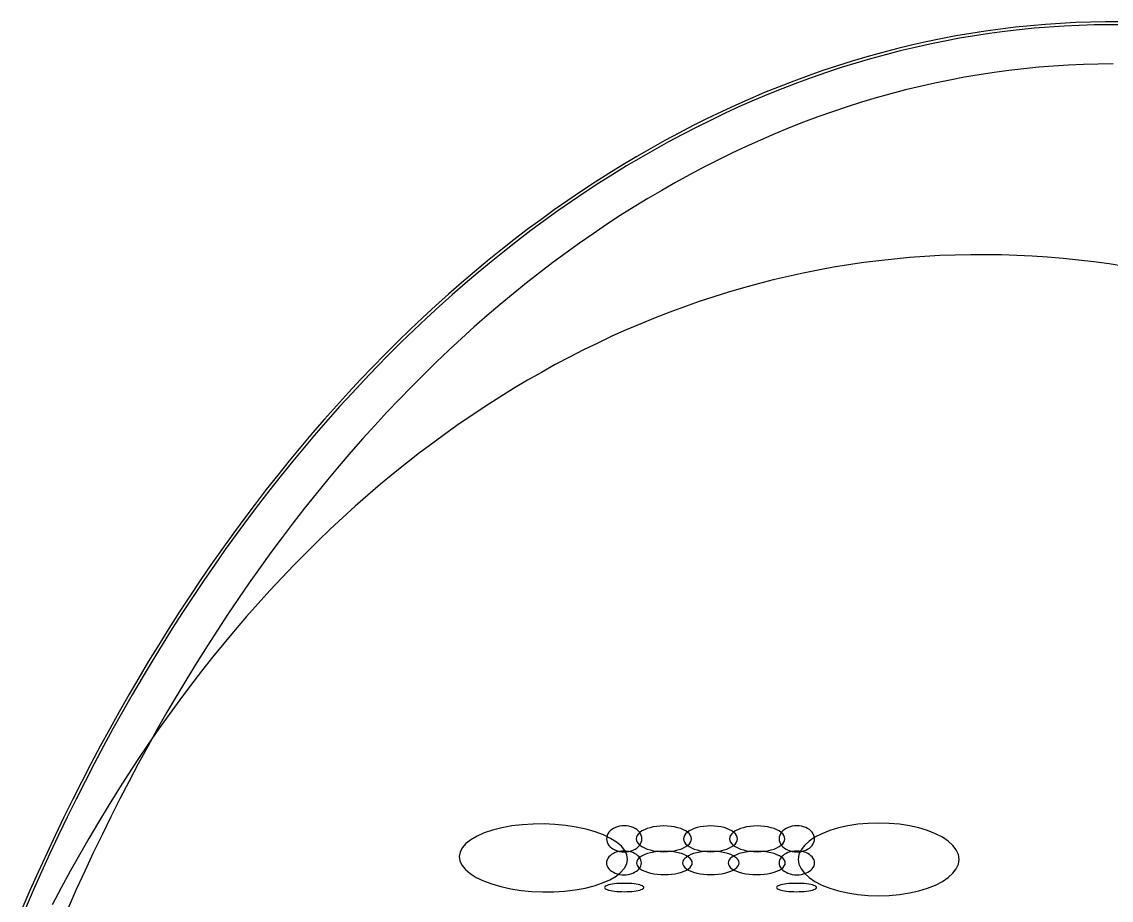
# Model space of a CAD drawing. Extents: x -1 to 217, y -22 to 302.
# Drawn here: x 15.8 to 107.7, y 227.6 to 301.6 of the extents above; entities that cross this region are included whole.
import ezdxf

# ---------------------------------------------------------------- set-up
doc = ezdxf.new("R2010")
doc.units = 0

msp = doc.modelspace()

# ---------------------------------------------------------------- linework, layer by layer
at = {"layer": 'ELLIPSES'}
for p, q in [((103.456, 301.488), (102.192, 301.401)), ((104.722, 301.553), (103.456, 301.488)), ((105.987, 301.597), (104.722, 301.553)), ((107.253, 301.618), (105.987, 301.597)), ((108.519, 301.618), (107.253, 301.618)), ((95.883, 300.64), (94.626, 300.423)), ((97.142, 300.835), (95.883, 300.64)), ((97.462, 300.629), (96.203, 300.438)), ((98.403, 301.009), (97.142, 300.835)), ((98.722, 300.798), (97.462, 300.629)), ((99.665, 301.162), (98.403, 301.009)), ((99.984, 300.945), (98.722, 300.798)), ((100.928, 301.292), (99.665, 301.162)), ((101.247, 301.07), (99.984, 300.945)), ((102.192, 301.401), (100.928, 301.292)), ((102.51, 301.174), (101.247, 301.07)), ((103.774, 301.256), (102.51, 301.174)), ((105.039, 301.316), (103.774, 301.256)), ((106.304, 301.354), (105.039, 301.316)), ((107.57, 301.37), (106.304, 301.354)), ((108.835, 301.365), (107.57, 301.37)), ((90.865, 299.642), (89.615, 299.338)), ((92.116, 299.923), (90.865, 299.642)), ((92.436, 299.737), (91.185, 299.46)), ((93.37, 300.184), (92.116, 299.923)), ((93.69, 299.992), (92.436, 299.737)), ((94.626, 300.423), (93.37, 300.184)), ((94.946, 300.226), (93.69, 299.992)), ((96.203, 300.438), (94.946, 300.226)), ((88.368, 299.013), (87.124, 298.667)), ((88.689, 298.841), (87.444, 298.499)), ((89.615, 299.338), (88.368, 299.013)), ((89.935, 299.161), (88.689, 298.841)), ((91.185, 299.46), (89.935, 299.161)), ((84.644, 297.91), (83.408, 297.5)), ((85.882, 298.299), (84.644, 297.91)), ((86.203, 298.136), (84.964, 297.751)), ((87.124, 298.667), (85.882, 298.299)), ((87.444, 298.499), (86.203, 298.136)), ((102.875, 297.883), (101.62, 297.782)), ((104.131, 297.961), (102.875, 297.883)), ((105.387, 298.017), (104.131, 297.961)), ((106.644, 298.051), (105.387, 298.017)), ((107.901, 298.062), (106.644, 298.051)), ((82.176, 297.069), (80.948, 296.616)), ((82.496, 296.919), (81.267, 296.47)), ((83.408, 297.5), (82.176, 297.069)), ((83.728, 297.346), (82.496, 296.919)), ((84.964, 297.751), (83.728, 297.346)), ((95.361, 296.943), (94.114, 296.708)), ((96.61, 297.155), (95.361, 296.943)), ((97.861, 297.345), (96.61, 297.155)), ((99.112, 297.513), (97.861, 297.345)), ((100.366, 297.659), (99.112, 297.513)), ((101.62, 297.782), (100.366, 297.659)), ((79.723, 296.142), (78.501, 295.647)), ((80.042, 296.001), (78.82, 295.51)), ((80.948, 296.616), (79.723, 296.142)), ((81.267, 296.47), (80.042, 296.001)), ((91.626, 296.171), (90.385, 295.87)), ((92.869, 296.451), (91.626, 296.171)), ((94.114, 296.708), (92.869, 296.451)), ((77.284, 295.132), (76.071, 294.595)), ((78.501, 295.647), (77.284, 295.132)), ((78.82, 295.51), (77.603, 294.999)), ((87.912, 295.201), (86.679, 294.833)), ((89.147, 295.546), (87.912, 295.201)), ((90.385, 295.87), (89.147, 295.546)), ((76.071, 294.595), (74.862, 294.038)), ((76.389, 294.466), (75.18, 293.913)), ((77.603, 294.999), (76.389, 294.466)), ((85.449, 294.443), (84.222, 294.032)), ((86.679, 294.833), (85.449, 294.443)), ((73.657, 293.459), (72.457, 292.861)), ((73.975, 293.338), (72.775, 292.744)), ((74.862, 294.038), (73.657, 293.459)), ((75.18, 293.913), (73.975, 293.338)), ((82.999, 293.598), (81.78, 293.143)), ((84.222, 294.032), (82.999, 293.598)), ((72.457, 292.861), (71.262, 292.241)), ((72.775, 292.744), (71.579, 292.128)), ((80.564, 292.666), (79.351, 292.167)), ((81.78, 293.143), (80.564, 292.666)), ((70.072, 291.601), (68.887, 290.941)), ((70.388, 291.492), (69.203, 290.835)), ((71.262, 292.241), (70.072, 291.601)), ((71.579, 292.128), (70.388, 291.492)), ((78.143, 291.647), (76.939, 291.105)), ((79.351, 292.167), (78.143, 291.647)), ((68.887, 290.941), (67.707, 290.26)), ((69.203, 290.835), (68.022, 290.158)), ((75.74, 290.542), (74.545, 289.957)), ((76.939, 291.105), (75.74, 290.542)), ((66.532, 289.559), (65.364, 288.838)), ((67.707, 290.26), (66.532, 289.559)), ((68.022, 290.158), (66.847, 289.461)), ((74.545, 289.957), (73.355, 289.351)), ((65.364, 288.838), (64.2, 288.097)), ((65.678, 288.743), (64.514, 288.005)), ((66.847, 289.461), (65.678, 288.743)), ((72.17, 288.724), (70.989, 288.076)), ((73.355, 289.351), (72.17, 288.724)), ((64.2, 288.097), (63.043, 287.336)), ((64.514, 288.005), (63.356, 287.248)), ((70.989, 288.076), (69.814, 287.407)), ((63.043, 287.336), (61.892, 286.555)), ((63.356, 287.248), (62.204, 286.47)), ((69.814, 287.407), (68.645, 286.717)), ((61.892, 286.555), (60.746, 285.754)), ((62.204, 286.47), (61.058, 285.673)), ((67.481, 286.006), (66.322, 285.274)), ((68.645, 286.717), (67.481, 286.006)), ((59.608, 284.934), (58.475, 284.094)), ((60.746, 285.754), (59.608, 284.934)), ((61.058, 285.673), (59.919, 284.856)), ((66.322, 285.274), (65.17, 284.522)), ((58.475, 284.094), (57.35, 283.234)), ((58.786, 284.019), (57.66, 283.163)), ((59.919, 284.856), (58.786, 284.019)), ((65.17, 284.522), (64.023, 283.749)), ((57.35, 283.234), (56.231, 282.356)), ((57.66, 283.163), (56.54, 282.287)), ((64.023, 283.749), (62.883, 282.956)), ((56.231, 282.356), (55.119, 281.458)), ((56.54, 282.287), (55.427, 281.392)), ((62.883, 282.956), (61.749, 282.142)), ((55.119, 281.458), (54.014, 280.541)), ((55.427, 281.392), (54.322, 280.479)), ((60.622, 281.309), (59.501, 280.455)), ((61.749, 282.142), (60.622, 281.309)), ((86.855, 281.312), (85.575, 281.126)), ((88.138, 281.475), (86.855, 281.312)), ((89.423, 281.616), (88.138, 281.475)), ((90.711, 281.734), (89.423, 281.616)), ((92.001, 281.829), (90.711, 281.734)), ((93.293, 281.901), (92.001, 281.829)), ((94.587, 281.951), (93.293, 281.901)), ((95.882, 281.978), (94.587, 281.951)), ((97.178, 281.982), (95.882, 281.978)), ((98.476, 281.963), (97.178, 281.982)), ((99.775, 281.922), (98.476, 281.963)), ((101.074, 281.858), (99.775, 281.922)), ((102.374, 281.771), (101.074, 281.858)), ((103.674, 281.661), (102.374, 281.771)), ((104.975, 281.529), (103.674, 281.661)), ((106.275, 281.374), (104.975, 281.529)), ((107.576, 281.196), (106.275, 281.374)), ((54.014, 280.541), (52.916, 279.606)), ((54.322, 280.479), (53.223, 279.546)), ((59.501, 280.455), (58.388, 279.581)), ((81.752, 280.432), (80.485, 280.155)), ((83.023, 280.685), (81.752, 280.432)), ((84.297, 280.917), (83.023, 280.685)), ((85.575, 281.126), (84.297, 280.917)), ((108.876, 280.995), (107.576, 281.196)), ((52.916, 279.606), (51.826, 278.651)), ((53.223, 279.546), (52.132, 278.594)), ((58.388, 279.581), (57.281, 278.688)), ((77.961, 279.535), (76.706, 279.191)), ((79.221, 279.856), (77.961, 279.535)), ((80.485, 280.155), (79.221, 279.856)), ((51.826, 278.651), (50.743, 277.678)), ((52.132, 278.594), (51.049, 277.623)), ((57.281, 278.688), (56.181, 277.775)), ((75.454, 278.825), (74.207, 278.436)), ((76.706, 279.191), (75.454, 278.825)), ((50.743, 277.678), (49.668, 276.686)), ((51.049, 277.623), (49.973, 276.634)), ((56.181, 277.775), (55.089, 276.842)), ((71.727, 277.592), (70.495, 277.137)), ((72.965, 278.025), (71.727, 277.592)), ((74.207, 278.436), (72.965, 278.025)), ((49.668, 276.686), (48.601, 275.676)), ((55.089, 276.842), (54.004, 275.89)), ((69.268, 276.66), (68.046, 276.161)), ((70.495, 277.137), (69.268, 276.66)), ((49.973, 276.634), (48.905, 275.627)), ((54.004, 275.89), (52.927, 274.918)), ((68.046, 276.161), (66.83, 275.64)), ((48.601, 275.676), (47.542, 274.647)), ((48.905, 275.627), (47.845, 274.601)), ((52.927, 274.918), (51.858, 273.927)), ((65.619, 275.097), (64.415, 274.533)), ((66.83, 275.64), (65.619, 275.097)), ((47.542, 274.647), (46.491, 273.601)), ((47.845, 274.601), (46.793, 273.557)), ((51.858, 273.927), (50.796, 272.918)), ((63.217, 273.947), (62.025, 273.339)), ((64.415, 274.533), (63.217, 273.947)), ((46.491, 273.601), (45.448, 272.536)), ((46.793, 273.557), (45.749, 272.494)), ((62.025, 273.339), (60.839, 272.71)), ((45.448, 272.536), (44.413, 271.453)), ((45.749, 272.494), (44.714, 271.414)), ((50.796, 272.918), (49.743, 271.889)), ((59.66, 272.059), (58.488, 271.387)), ((60.839, 272.71), (59.66, 272.059)), ((44.413, 271.453), (43.387, 270.353)), ((44.714, 271.414), (43.687, 270.316)), ((49.743, 271.889), (48.698, 270.842)), ((58.488, 271.387), (57.324, 270.694)), ((43.387, 270.353), (42.37, 269.236)), ((43.687, 270.316), (42.669, 269.201)), ((48.698, 270.842), (47.661, 269.776)), ((57.324, 270.694), (56.166, 269.98)), ((47.661, 269.776), (46.633, 268.692)), ((56.166, 269.98), (55.016, 269.245)), ((42.37, 269.236), (41.362, 268.1)), ((42.669, 269.201), (41.66, 268.068)), ((46.633, 268.692), (45.613, 267.589)), ((53.873, 268.489), (52.738, 267.713)), ((55.016, 269.245), (53.873, 268.489)), ((41.362, 268.1), (40.362, 266.948)), ((41.66, 268.068), (40.66, 266.918)), ((45.613, 267.589), (44.603, 266.469)), ((52.738, 267.713), (51.611, 266.916)), ((40.362, 266.948), (39.372, 265.778)), ((40.66, 266.918), (39.668, 265.75)), ((51.611, 266.916), (50.492, 266.098)), ((39.372, 265.778), (38.39, 264.592)), ((39.668, 265.75), (38.686, 264.566)), ((44.603, 266.469), (43.601, 265.33)), ((50.492, 266.098), (49.382, 265.26)), ((43.601, 265.33), (42.608, 264.174)), ((49.382, 265.26), (48.279, 264.402)), ((38.39, 264.592), (37.419, 263.388)), ((38.686, 264.566), (37.713, 263.364)), ((42.608, 264.174), (41.625, 263)), ((48.279, 264.402), (47.186, 263.523)), ((37.419, 263.388), (36.456, 262.169)), ((37.713, 263.364), (36.75, 262.146)), ((41.625, 263), (40.651, 261.808)), ((47.186, 263.523), (46.101, 262.625)), ((36.456, 262.169), (35.503, 260.932)), ((36.75, 262.146), (35.796, 260.912)), ((46.101, 262.625), (45.025, 261.707)), ((40.651, 261.808), (39.686, 260.599)), ((45.025, 261.707), (43.959, 260.769)), ((35.503, 260.932), (34.56, 259.679)), ((35.796, 260.912), (34.852, 259.661)), ((39.686, 260.599), (38.731, 259.374)), ((43.959, 260.769), (42.901, 259.811)), ((34.56, 259.679), (33.627, 258.411)), ((34.852, 259.661), (33.918, 258.394)), ((38.731, 259.374), (37.786, 258.131)), ((42.901, 259.811), (41.853, 258.834)), ((33.627, 258.411), (32.704, 257.126)), ((33.918, 258.394), (32.994, 257.11)), ((41.853, 258.834), (40.814, 257.838)), ((37.786, 258.131), (36.851, 256.871)), ((40.814, 257.838), (39.786, 256.823)), ((32.704, 257.126), (31.79, 255.825)), ((32.994, 257.11), (32.08, 255.812)), ((36.851, 256.871), (35.926, 255.595)), ((39.786, 256.823), (38.767, 255.789)), ((31.79, 255.825), (30.887, 254.509)), ((32.08, 255.812), (31.176, 254.497)), ((35.926, 255.595), (35.011, 254.302)), ((38.767, 255.789), (37.758, 254.736)), ((37.758, 254.736), (36.76, 253.664)), ((30.887, 254.509), (29.995, 253.177)), ((31.176, 254.497), (30.282, 253.167)), ((35.011, 254.302), (34.107, 252.993)), ((29.995, 253.177), (29.113, 251.83)), ((30.282, 253.167), (29.399, 251.821)), ((34.107, 252.993), (33.213, 251.668)), ((36.76, 253.664), (35.771, 252.574)), ((35.771, 252.574), (34.794, 251.466)), ((29.113, 251.83), (28.241, 250.468)), ((29.399, 251.821), (28.527, 250.461)), ((33.213, 251.668), (32.329, 250.327)), ((34.794, 251.466), (33.827, 250.34)), ((28.241, 250.468), (27.38, 249.092)), ((28.527, 250.461), (27.665, 249.085)), ((32.329, 250.327), (31.456, 248.971)), ((33.827, 250.34), (32.87, 249.195)), ((27.38, 249.092), (26.53, 247.7)), ((27.665, 249.085), (26.814, 247.695)), ((32.87, 249.195), (31.925, 248.033)), ((31.456, 248.971), (30.594, 247.599)), ((26.53, 247.7), (25.691, 246.294)), ((26.814, 247.695), (25.974, 246.29)), ((30.594, 247.599), (29.743, 246.212)), ((31.925, 248.033), (30.991, 246.853)), ((30.991, 246.853), (30.068, 245.656)), ((25.691, 246.294), (24.863, 244.873)), ((25.974, 246.29), (25.145, 244.871)), ((29.743, 246.212), (28.903, 244.809)), ((30.068, 245.656), (29.156, 244.441)), ((24.863, 244.873), (24.046, 243.439)), ((25.145, 244.871), (24.327, 243.437)), ((28.903, 244.809), (28.075, 243.392)), ((29.156, 244.441), (28.256, 243.21)), ((24.046, 243.439), (23.241, 241.99)), ((24.327, 243.437), (23.521, 241.99)), ((28.075, 243.392), (27.257, 241.96)), ((28.256, 243.21), (27.368, 241.961)), ((23.241, 241.99), (22.446, 240.528)), ((23.521, 241.99), (22.726, 240.529)), ((27.257, 241.96), (26.451, 240.514)), ((27.368, 241.961), (26.491, 240.696)), ((22.446, 240.528), (21.664, 239.052)), ((22.726, 240.529), (21.942, 239.054)), ((26.491, 240.696), (25.627, 239.414)), ((26.451, 240.514), (25.657, 239.053)), ((21.664, 239.052), (20.892, 237.563)), ((21.942, 239.054), (21.17, 237.565)), ((25.627, 239.414), (24.774, 238.117)), ((25.657, 239.053), (24.874, 237.578)), ((24.774, 238.117), (23.934, 236.803)), ((20.892, 237.563), (20.133, 236.061)), ((21.17, 237.565), (20.41, 236.064)), ((24.874, 237.578), (24.103, 236.09)), ((23.934, 236.803), (23.106, 235.473)), ((20.133, 236.061), (19.385, 234.545)), ((20.41, 236.064), (19.661, 234.549)), ((23.106, 235.473), (22.29, 234.127)), ((24.103, 236.09), (23.343, 234.587)), ((19.385, 234.545), (18.649, 233.017)), ((19.661, 234.549), (18.924, 233.022)), ((23.343, 234.587), (22.596, 233.071)), ((22.29, 234.127), (21.487, 232.766)), ((55.552, 233.463), (54.85, 233.228)), ((56.328, 233.658), (55.552, 233.463)), ((57.164, 233.809), (56.328, 233.658)), ((58.046, 233.915), (57.164, 233.809)), ((58.958, 233.972), (58.046, 233.915)), ((59.885, 233.981), (58.958, 233.972)), ((60.811, 233.94), (59.885, 233.981)), ((61.721, 233.852), (60.811, 233.94)), ((62.598, 233.716), (61.721, 233.852)), ((63.429, 233.536), (62.598, 233.716)), ((64.197, 233.315), (63.429, 233.536)), ((65.598, 233.508), (65.469, 233.4)), ((65.745, 233.603), (65.598, 233.508)), ((65.907, 233.684), (65.745, 233.603)), ((66.082, 233.747), (65.907, 233.684)), ((66.267, 233.794), (66.082, 233.747)), ((66.459, 233.822), (66.267, 233.794)), ((66.654, 233.832), (66.459, 233.822)), ((66.849, 233.822), (66.654, 233.832)), ((67.04, 233.794), (66.849, 233.822)), ((67.225, 233.747), (67.04, 233.794)), ((67.4, 233.684), (67.225, 233.747)), ((67.563, 233.603), (67.4, 233.684)), ((67.71, 233.508), (67.563, 233.603)), ((67.839, 233.4), (67.71, 233.508)), ((68.35, 233.494), (68.149, 233.387)), ((68.579, 233.588), (68.35, 233.494)), ((68.833, 233.666), (68.579, 233.588)), ((69.106, 233.729), (68.833, 233.666)), ((69.395, 233.775), (69.106, 233.729)), ((69.694, 233.802), (69.395, 233.775)), ((69.998, 233.812), (69.694, 233.802)), ((70.302, 233.802), (69.998, 233.812)), ((70.601, 233.775), (70.302, 233.802)), ((70.89, 233.729), (70.601, 233.775)), ((71.164, 233.666), (70.89, 233.729)), ((71.417, 233.588), (71.164, 233.666)), ((71.646, 233.494), (71.417, 233.588)), ((71.848, 233.387), (71.646, 233.494)), ((72.327, 233.495), (72.131, 233.388)), ((72.551, 233.588), (72.327, 233.495)), ((72.798, 233.667), (72.551, 233.588)), ((73.065, 233.73), (72.798, 233.667)), ((73.347, 233.776), (73.065, 233.73)), ((73.638, 233.803), (73.347, 233.776)), ((73.935, 233.813), (73.638, 233.803)), ((74.232, 233.803), (73.935, 233.813)), ((74.524, 233.776), (74.232, 233.803)), ((74.805, 233.73), (74.524, 233.776)), ((75.072, 233.667), (74.805, 233.73)), ((75.319, 233.588), (75.072, 233.667)), ((75.543, 233.495), (75.319, 233.588)), ((75.739, 233.388), (75.543, 233.495)), ((76.224, 233.494), (76.023, 233.387)), ((76.453, 233.588), (76.224, 233.494)), ((76.707, 233.666), (76.453, 233.588)), ((76.98, 233.729), (76.707, 233.666)), ((77.269, 233.775), (76.98, 233.729)), ((77.568, 233.802), (77.269, 233.775)), ((77.872, 233.812), (77.568, 233.802)), ((78.176, 233.802), (77.872, 233.812)), ((78.475, 233.775), (78.176, 233.802)), ((78.764, 233.729), (78.475, 233.775)), ((79.038, 233.666), (78.764, 233.729)), ((79.291, 233.588), (79.038, 233.666)), ((79.52, 233.494), (79.291, 233.588)), ((79.722, 233.387), (79.52, 233.494)), ((80.161, 233.508), (80.032, 233.4)), ((80.307, 233.603), (80.161, 233.508)), ((80.47, 233.684), (80.307, 233.603)), ((80.645, 233.747), (80.47, 233.684)), ((80.83, 233.794), (80.645, 233.747)), ((81.022, 233.822), (80.83, 233.794)), ((81.216, 233.832), (81.022, 233.822)), ((81.411, 233.822), (81.216, 233.832)), ((81.603, 233.794), (81.411, 233.822)), ((81.788, 233.747), (81.603, 233.794)), ((81.963, 233.684), (81.788, 233.747)), ((82.126, 233.603), (81.963, 233.684)), ((82.272, 233.508), (82.126, 233.603)), ((82.401, 233.4), (82.272, 233.508)), ((84.726, 233.643), (83.989, 233.42)), ((85.522, 233.82), (84.726, 233.643)), ((86.362, 233.948), (85.522, 233.82)), ((87.232, 234.027), (86.362, 233.948)), ((88.117, 234.053), (87.232, 234.027)), ((89.002, 234.027), (88.117, 234.053)), ((89.872, 233.948), (89.002, 234.027)), ((90.713, 233.82), (89.872, 233.948)), ((91.508, 233.643), (90.713, 233.82)), ((92.246, 233.42), (91.508, 233.643)), ((18.649, 233.017), (17.926, 231.477)), ((18.924, 233.022), (18.2, 231.482)), ((21.487, 232.766), (20.696, 231.389)), ((22.596, 233.071), (21.861, 231.543)), ((53.711, 232.654), (53.295, 232.325)), ((54.233, 232.956), (53.711, 232.654)), ((54.85, 233.228), (54.233, 232.956)), ((64.891, 233.056), (64.197, 233.315)), ((65.499, 232.764), (64.891, 233.056)), ((65.173, 232.872), (65.161, 232.727)), ((65.161, 232.727), (65.173, 232.583)), ((65.211, 233.013), (65.173, 232.872)), ((65.173, 232.583), (65.211, 232.442)), ((65.274, 233.15), (65.211, 233.013)), ((65.361, 233.28), (65.274, 233.15)), ((65.469, 233.4), (65.361, 233.28)), ((66.01, 232.443), (65.499, 232.764)), ((67.687, 232.869), (67.667, 232.727)), ((67.667, 232.727), (67.687, 232.586)), ((67.747, 233.008), (67.687, 232.869)), ((67.687, 232.586), (67.747, 232.447)), ((67.845, 233.142), (67.747, 233.008)), ((67.947, 233.28), (67.839, 233.4)), ((67.979, 233.27), (67.845, 233.142)), ((68.033, 233.15), (67.947, 233.28)), ((68.149, 233.387), (67.979, 233.27)), ((68.096, 233.013), (68.033, 233.15)), ((68.134, 232.872), (68.096, 233.013)), ((68.096, 232.442), (68.134, 232.583)), ((68.147, 232.727), (68.134, 232.872)), ((68.134, 232.583), (68.147, 232.727)), ((71.681, 232.869), (71.661, 232.727)), ((71.661, 232.727), (71.681, 232.586)), ((71.739, 233.008), (71.681, 232.869)), ((71.681, 232.586), (71.739, 232.447)), ((71.835, 233.143), (71.739, 233.008)), ((71.966, 233.27), (71.835, 233.143)), ((72.017, 233.27), (71.848, 233.387)), ((72.131, 233.388), (71.966, 233.27)), ((72.152, 233.142), (72.017, 233.27)), ((72.25, 233.008), (72.152, 233.142)), ((72.309, 232.869), (72.25, 233.008)), ((72.25, 232.447), (72.309, 232.586)), ((72.329, 232.727), (72.309, 232.869)), ((72.309, 232.586), (72.329, 232.727)), ((75.561, 232.869), (75.541, 232.727)), ((75.541, 232.727), (75.561, 232.586)), ((75.621, 233.008), (75.561, 232.869)), ((75.561, 232.586), (75.621, 232.447)), ((75.719, 233.142), (75.621, 233.008)), ((75.853, 233.27), (75.719, 233.142)), ((75.904, 233.27), (75.739, 233.388)), ((76.023, 233.387), (75.853, 233.27)), ((76.036, 233.143), (75.904, 233.27)), ((76.131, 233.008), (76.036, 233.143)), ((76.189, 232.869), (76.131, 233.008)), ((76.131, 232.447), (76.189, 232.586)), ((76.209, 232.727), (76.189, 232.869)), ((76.189, 232.586), (76.209, 232.727)), ((79.891, 233.27), (79.722, 233.387)), ((79.736, 232.872), (79.723, 232.727)), ((79.723, 232.727), (79.736, 232.583)), ((79.774, 233.013), (79.736, 232.872)), ((79.736, 232.583), (79.774, 232.442)), ((79.837, 233.15), (79.774, 233.013)), ((79.923, 233.28), (79.837, 233.15)), ((80.026, 233.142), (79.891, 233.27)), ((80.032, 233.4), (79.923, 233.28)), ((80.124, 233.008), (80.026, 233.142)), ((80.183, 232.869), (80.124, 233.008)), ((80.124, 232.447), (80.183, 232.586)), ((80.203, 232.727), (80.183, 232.869)), ((80.183, 232.586), (80.203, 232.727)), ((82.737, 232.855), (82.244, 232.522)), ((82.51, 233.28), (82.401, 233.4)), ((82.596, 233.15), (82.51, 233.28)), ((82.659, 233.013), (82.596, 233.15)), ((82.697, 232.872), (82.659, 233.013)), ((82.659, 232.442), (82.697, 232.583)), ((82.71, 232.727), (82.697, 232.872)), ((82.697, 232.583), (82.71, 232.727)), ((83.322, 233.156), (82.737, 232.855)), ((83.989, 233.42), (83.322, 233.156)), ((92.913, 233.156), (92.246, 233.42)), ((93.498, 232.855), (92.913, 233.156)), ((93.99, 232.522), (93.498, 232.855)), ((52.99, 231.975), (52.803, 231.61)), ((53.295, 232.325), (52.99, 231.975)), ((65.211, 232.442), (65.274, 232.305)), ((65.274, 232.305), (65.361, 232.175)), ((65.361, 232.175), (65.469, 232.055)), ((65.469, 232.055), (65.598, 231.947)), ((65.598, 231.947), (65.745, 231.852)), ((65.745, 231.852), (65.907, 231.771)), ((66.068, 231.621), (65.895, 231.563)), ((65.907, 231.771), (66.082, 231.708)), ((66.415, 232.1), (66.01, 232.443)), ((66.251, 231.663), (66.068, 231.621)), ((66.082, 231.708), (66.267, 231.661)), ((66.44, 231.689), (66.251, 231.663)), ((66.267, 231.661), (66.459, 231.633)), ((66.707, 231.74), (66.415, 232.1)), ((66.633, 231.697), (66.44, 231.689)), ((66.459, 231.633), (66.654, 231.623)), ((66.825, 231.689), (66.633, 231.697)), ((66.654, 231.623), (66.849, 231.633)), ((66.882, 231.37), (66.707, 231.74)), ((67.014, 231.663), (66.825, 231.689)), ((66.849, 231.633), (67.04, 231.661)), ((67.197, 231.621), (67.014, 231.663)), ((67.04, 231.661), (67.225, 231.708)), ((67.37, 231.563), (67.197, 231.621)), ((67.225, 231.708), (67.4, 231.771)), ((67.4, 231.771), (67.563, 231.852)), ((67.563, 231.852), (67.71, 231.947)), ((67.71, 231.947), (67.839, 232.055)), ((67.747, 232.447), (67.845, 232.313)), ((67.839, 232.055), (67.947, 232.175)), ((67.845, 232.313), (67.979, 232.185)), ((67.947, 232.175), (68.033, 232.305)), ((67.979, 232.185), (68.149, 232.068)), ((68.033, 232.305), (68.096, 232.442)), ((68.149, 232.068), (68.35, 231.961)), ((68.35, 231.961), (68.579, 231.867)), ((68.579, 231.867), (68.833, 231.789)), ((68.833, 231.789), (69.106, 231.726)), ((69.106, 231.726), (69.395, 231.68)), ((69.432, 231.646), (69.141, 231.604)), ((69.395, 231.68), (69.694, 231.653)), ((69.734, 231.671), (69.432, 231.646)), ((69.694, 231.653), (69.998, 231.643)), ((70.04, 231.679), (69.734, 231.671)), ((69.998, 231.643), (70.302, 231.653)), ((70.347, 231.671), (70.04, 231.679)), ((70.302, 231.653), (70.601, 231.68)), ((70.649, 231.646), (70.347, 231.671)), ((70.601, 231.68), (70.89, 231.726)), ((70.94, 231.604), (70.649, 231.646)), ((70.89, 231.726), (71.164, 231.789)), ((71.164, 231.789), (71.417, 231.867)), ((71.417, 231.867), (71.646, 231.961)), ((71.646, 231.961), (71.848, 232.068)), ((71.739, 232.447), (71.835, 232.312)), ((71.835, 232.312), (71.966, 232.185)), ((71.848, 232.068), (72.017, 232.185)), ((71.966, 232.185), (72.131, 232.067)), ((72.017, 232.185), (72.152, 232.313)), ((72.131, 232.067), (72.327, 231.96)), ((72.152, 232.313), (72.25, 232.447)), ((72.327, 231.96), (72.551, 231.867)), ((72.551, 231.867), (72.798, 231.788)), ((72.798, 231.788), (73.065, 231.725)), ((73.34, 231.645), (73.046, 231.604)), ((73.065, 231.725), (73.347, 231.679)), ((73.646, 231.67), (73.34, 231.645)), ((73.347, 231.679), (73.638, 231.652)), ((73.638, 231.652), (73.935, 231.642)), ((73.956, 231.679), (73.646, 231.67)), ((73.935, 231.642), (74.232, 231.652)), ((74.267, 231.67), (73.956, 231.679)), ((74.232, 231.652), (74.524, 231.679)), ((74.572, 231.645), (74.267, 231.67)), ((74.524, 231.679), (74.805, 231.725)), ((74.867, 231.604), (74.572, 231.645)), ((74.805, 231.725), (75.072, 231.788)), ((75.072, 231.788), (75.319, 231.867)), ((75.319, 231.867), (75.543, 231.96)), ((75.543, 231.96), (75.739, 232.067)), ((75.621, 232.447), (75.719, 232.313)), ((75.719, 232.313), (75.853, 232.185)), ((75.739, 232.067), (75.904, 232.185)), ((75.853, 232.185), (76.023, 232.068)), ((75.904, 232.185), (76.036, 232.312)), ((76.023, 232.068), (76.224, 231.961)), ((76.036, 232.312), (76.131, 232.447)), ((76.224, 231.961), (76.453, 231.867)), ((76.453, 231.867), (76.707, 231.789)), ((76.707, 231.789), (76.98, 231.726)), ((77.206, 231.645), (76.908, 231.603)), ((76.98, 231.726), (77.269, 231.68)), ((77.515, 231.67), (77.206, 231.645)), ((77.269, 231.68), (77.568, 231.653)), ((77.83, 231.678), (77.515, 231.67)), ((77.568, 231.653), (77.872, 231.643)), ((78.144, 231.67), (77.83, 231.678)), ((77.872, 231.643), (78.176, 231.653)), ((78.453, 231.645), (78.144, 231.67)), ((78.176, 231.653), (78.475, 231.68)), ((78.752, 231.603), (78.453, 231.645)), ((78.475, 231.68), (78.764, 231.726)), ((78.764, 231.726), (79.038, 231.789)), ((79.038, 231.789), (79.291, 231.867)), ((79.291, 231.867), (79.52, 231.961)), ((79.52, 231.961), (79.722, 232.068)), ((79.722, 232.068), (79.891, 232.185)), ((79.774, 232.442), (79.837, 232.305)), ((79.837, 232.305), (79.923, 232.175)), ((79.891, 232.185), (80.026, 232.313)), ((79.923, 232.175), (80.032, 232.055)), ((80.026, 232.313), (80.124, 232.447)), ((80.032, 232.055), (80.161, 231.947)), ((80.161, 231.947), (80.307, 231.852)), ((80.307, 231.852), (80.47, 231.771)), ((80.642, 231.62), (80.465, 231.563)), ((80.47, 231.771), (80.645, 231.708)), ((80.828, 231.663), (80.642, 231.62)), ((80.645, 231.708), (80.83, 231.661)), ((81.02, 231.688), (80.828, 231.663)), ((80.83, 231.661), (81.022, 231.633)), ((81.216, 231.697), (81.02, 231.688)), ((81.022, 231.633), (81.216, 231.623)), ((81.413, 231.688), (81.216, 231.697)), ((81.216, 231.623), (81.411, 231.633)), ((81.567, 231.784), (81.394, 231.391)), ((81.411, 231.633), (81.603, 231.661)), ((81.605, 231.663), (81.413, 231.688)), ((81.852, 232.163), (81.567, 231.784)), ((81.603, 231.661), (81.788, 231.708)), ((81.791, 231.62), (81.605, 231.663)), ((81.788, 231.708), (81.963, 231.771)), ((81.968, 231.563), (81.791, 231.62)), ((82.244, 232.522), (81.852, 232.163)), ((81.963, 231.771), (82.126, 231.852)), ((82.126, 231.852), (82.272, 231.947)), ((82.272, 231.947), (82.401, 232.055)), ((82.401, 232.055), (82.51, 232.175)), ((82.51, 232.175), (82.596, 232.305)), ((82.596, 232.305), (82.659, 232.442)), ((94.383, 232.163), (93.99, 232.522)), ((94.668, 231.784), (94.383, 232.163)), ((94.841, 231.391), (94.668, 231.784)), ((17.926, 231.477), (17.214, 229.924)), ((18.2, 231.482), (17.487, 229.93)), ((20.696, 231.389), (19.919, 229.998)), ((21.861, 231.543), (21.138, 230.001)), ((52.803, 231.61), (52.736, 231.238)), ((52.736, 231.238), (52.79, 230.863)), ((52.79, 230.863), (52.965, 230.492)), ((65.17, 230.826), (65.158, 230.696)), ((65.208, 230.955), (65.17, 230.826)), ((65.27, 231.079), (65.208, 230.955)), ((65.355, 231.196), (65.27, 231.079)), ((65.462, 231.305), (65.355, 231.196)), ((65.59, 231.404), (65.462, 231.305)), ((65.735, 231.49), (65.59, 231.404)), ((65.895, 231.563), (65.735, 231.49)), ((66.869, 230.622), (66.936, 230.995)), ((66.936, 230.995), (66.882, 231.37)), ((67.531, 231.49), (67.37, 231.563)), ((67.676, 231.404), (67.531, 231.49)), ((67.803, 231.305), (67.676, 231.404)), ((67.71, 230.824), (67.69, 230.696)), ((67.77, 230.95), (67.71, 230.824)), ((67.869, 231.072), (67.77, 230.95)), ((67.91, 231.196), (67.803, 231.305)), ((68.005, 231.187), (67.869, 231.072)), ((67.995, 231.079), (67.91, 231.196)), ((68.057, 230.955), (67.995, 231.079)), ((68.175, 231.294), (68.005, 231.187)), ((68.095, 230.826), (68.057, 230.955)), ((68.108, 230.696), (68.095, 230.826)), ((68.378, 231.391), (68.175, 231.294)), ((68.609, 231.476), (68.378, 231.391)), ((68.865, 231.547), (68.609, 231.476)), ((69.141, 231.604), (68.865, 231.547)), ((71.216, 231.547), (70.94, 231.604)), ((71.472, 231.476), (71.216, 231.547)), ((71.703, 231.391), (71.472, 231.476)), ((71.597, 230.824), (71.576, 230.696)), ((71.657, 230.95), (71.597, 230.824)), ((71.757, 231.072), (71.657, 230.95)), ((71.906, 231.294), (71.703, 231.391)), ((71.895, 231.187), (71.757, 231.072)), ((72.068, 231.294), (71.895, 231.187)), ((72.076, 231.187), (71.906, 231.294)), ((72.273, 231.391), (72.068, 231.294)), ((72.212, 231.072), (72.076, 231.187)), ((72.311, 230.95), (72.212, 231.072)), ((72.507, 231.476), (72.273, 231.391)), ((72.371, 230.824), (72.311, 230.95)), ((72.391, 230.696), (72.371, 230.824)), ((72.766, 231.547), (72.507, 231.476)), ((73.046, 231.604), (72.766, 231.547)), ((75.146, 231.547), (74.867, 231.604)), ((75.405, 231.476), (75.146, 231.547)), ((75.639, 231.391), (75.405, 231.476)), ((75.441, 230.824), (75.421, 230.696)), ((75.503, 230.95), (75.441, 230.824)), ((75.604, 231.072), (75.503, 230.95)), ((75.743, 231.187), (75.604, 231.072)), ((75.845, 231.294), (75.639, 231.391)), ((75.918, 231.294), (75.743, 231.187)), ((76.017, 231.187), (75.845, 231.294)), ((76.126, 231.39), (75.918, 231.294)), ((76.155, 231.072), (76.017, 231.187)), ((76.363, 231.475), (76.126, 231.39)), ((76.255, 230.95), (76.155, 231.072)), ((76.316, 230.824), (76.255, 230.95)), ((76.336, 230.696), (76.316, 230.824)), ((76.625, 231.547), (76.363, 231.475)), ((76.908, 231.603), (76.625, 231.547)), ((79.034, 231.547), (78.752, 231.603)), ((79.296, 231.475), (79.034, 231.547)), ((79.533, 231.39), (79.296, 231.475)), ((79.741, 231.294), (79.533, 231.39)), ((79.727, 230.826), (79.714, 230.696)), ((79.765, 230.955), (79.727, 230.826)), ((79.916, 231.187), (79.741, 231.294)), ((79.828, 231.079), (79.765, 230.955)), ((79.915, 231.196), (79.828, 231.079)), ((80.025, 231.305), (79.915, 231.196)), ((80.056, 231.072), (79.916, 231.187)), ((80.154, 231.403), (80.025, 231.305)), ((80.157, 230.95), (80.056, 231.072)), ((80.302, 231.49), (80.154, 231.403)), ((80.218, 230.824), (80.157, 230.95)), ((80.239, 230.696), (80.218, 230.824)), ((80.465, 231.563), (80.302, 231.49)), ((81.394, 231.391), (81.336, 230.992)), ((81.336, 230.992), (81.394, 230.592)), ((82.131, 231.49), (81.968, 231.563)), ((82.279, 231.403), (82.131, 231.49)), ((82.408, 231.305), (82.279, 231.403)), ((82.518, 231.196), (82.408, 231.305)), ((82.605, 231.079), (82.518, 231.196)), ((82.668, 230.955), (82.605, 231.079)), ((82.706, 230.826), (82.668, 230.955)), ((82.719, 230.696), (82.706, 230.826)), ((94.899, 230.992), (94.841, 231.391)), ((94.841, 230.592), (94.899, 230.992)), ((17.214, 229.924), (16.514, 228.359)), ((17.487, 229.93), (16.787, 228.365)), ((19.919, 229.998), (19.154, 228.592)), ((21.138, 230.001), (20.427, 228.446)), ((52.965, 230.492), (53.257, 230.132)), ((53.257, 230.132), (53.662, 229.789)), ((53.662, 229.789), (54.173, 229.468)), ((65.158, 230.696), (65.17, 230.565)), ((65.17, 230.565), (65.208, 230.436)), ((65.208, 230.436), (65.27, 230.312)), ((65.27, 230.312), (65.355, 230.195)), ((65.355, 230.195), (65.462, 230.086)), ((65.462, 230.086), (65.59, 229.987)), ((65.59, 229.987), (65.735, 229.901)), ((65.735, 229.901), (65.895, 229.828)), ((65.895, 229.828), (66.068, 229.77)), ((65.961, 229.579), (66.377, 229.908)), ((66.377, 229.908), (66.682, 230.257)), ((66.682, 230.257), (66.869, 230.622)), ((67.197, 229.77), (67.37, 229.828)), ((67.37, 229.828), (67.531, 229.901)), ((67.531, 229.901), (67.676, 229.987)), ((67.676, 229.987), (67.803, 230.086)), ((67.69, 230.696), (67.71, 230.567)), ((67.71, 230.567), (67.77, 230.441)), ((67.77, 230.441), (67.869, 230.319)), ((67.803, 230.086), (67.91, 230.195)), ((67.869, 230.319), (68.005, 230.204)), ((67.91, 230.195), (67.995, 230.312)), ((67.995, 230.312), (68.057, 230.436)), ((68.005, 230.204), (68.175, 230.097)), ((68.057, 230.436), (68.095, 230.565)), ((68.095, 230.565), (68.108, 230.696)), ((68.175, 230.097), (68.378, 230)), ((68.378, 230), (68.609, 229.915)), ((68.609, 229.915), (68.865, 229.844)), ((68.865, 229.844), (69.141, 229.787)), ((69.141, 229.787), (69.432, 229.745)), ((70.649, 229.745), (70.94, 229.787)), ((70.94, 229.787), (71.216, 229.844)), ((71.216, 229.844), (71.472, 229.915)), ((71.472, 229.915), (71.703, 230)), ((71.576, 230.696), (71.597, 230.567)), ((71.597, 230.567), (71.657, 230.441)), ((71.657, 230.441), (71.757, 230.319)), ((71.703, 230), (71.906, 230.097)), ((71.757, 230.319), (71.895, 230.204)), ((71.895, 230.204), (72.068, 230.097)), ((71.906, 230.097), (72.076, 230.204)), ((72.068, 230.097), (72.273, 230)), ((72.076, 230.204), (72.212, 230.319)), ((72.212, 230.319), (72.311, 230.441)), ((72.273, 230), (72.507, 229.915)), ((72.311, 230.441), (72.371, 230.567)), ((72.371, 230.567), (72.391, 230.696)), ((72.507, 229.915), (72.766, 229.844)), ((72.766, 229.844), (73.046, 229.787)), ((73.046, 229.787), (73.34, 229.746)), ((74.572, 229.746), (74.867, 229.787)), ((74.867, 229.787), (75.146, 229.844)), ((75.146, 229.844), (75.405, 229.915)), ((75.405, 229.915), (75.639, 230)), ((75.421, 230.696), (75.441, 230.567)), ((75.441, 230.567), (75.503, 230.441)), ((75.503, 230.441), (75.604, 230.319)), ((75.604, 230.319), (75.743, 230.204)), ((75.639, 230), (75.845, 230.097)), ((75.743, 230.204), (75.918, 230.097)), ((75.845, 230.097), (76.017, 230.204)), ((75.918, 230.097), (76.126, 230.001)), ((76.017, 230.204), (76.155, 230.319)), ((76.126, 230.001), (76.363, 229.916)), ((76.155, 230.319), (76.255, 230.441)), ((76.255, 230.441), (76.316, 230.567)), ((76.316, 230.567), (76.336, 230.696)), ((76.363, 229.916), (76.625, 229.844)), ((76.625, 229.844), (76.908, 229.788)), ((76.908, 229.788), (77.206, 229.746)), ((78.453, 229.746), (78.752, 229.788)), ((78.752, 229.788), (79.034, 229.844)), ((79.034, 229.844), (79.296, 229.916)), ((79.296, 229.916), (79.533, 230.001)), ((79.533, 230.001), (79.741, 230.097)), ((79.714, 230.696), (79.727, 230.565)), ((79.727, 230.565), (79.765, 230.436)), ((79.741, 230.097), (79.916, 230.204)), ((79.765, 230.436), (79.828, 230.312)), ((79.828, 230.312), (79.915, 230.195)), ((79.915, 230.195), (80.025, 230.086)), ((79.916, 230.204), (80.056, 230.319)), ((80.025, 230.086), (80.154, 229.988)), ((80.056, 230.319), (80.157, 230.441)), ((80.154, 229.988), (80.302, 229.901)), ((80.157, 230.441), (80.218, 230.567)), ((80.218, 230.567), (80.239, 230.696)), ((80.302, 229.901), (80.465, 229.828)), ((80.465, 229.828), (80.642, 229.771)), ((81.394, 230.592), (81.567, 230.199)), ((81.567, 230.199), (81.852, 229.82)), ((81.791, 229.771), (81.968, 229.828)), ((81.852, 229.82), (82.244, 229.461)), ((81.968, 229.828), (82.131, 229.901)), ((82.131, 229.901), (82.279, 229.988)), ((82.279, 229.988), (82.408, 230.086)), ((82.408, 230.086), (82.518, 230.195)), ((82.518, 230.195), (82.605, 230.312)), ((82.605, 230.312), (82.668, 230.436)), ((82.668, 230.436), (82.706, 230.565)), ((82.706, 230.565), (82.719, 230.696)), ((93.99, 229.461), (94.383, 229.821)), ((94.383, 229.821), (94.668, 230.2)), ((94.668, 230.2), (94.841, 230.592)), ((54.173, 229.468), (54.781, 229.176)), ((54.781, 229.176), (55.475, 228.917)), ((55.475, 228.917), (56.243, 228.696)), ((64.12, 228.769), (64.822, 229.005)), ((64.822, 229.005), (65.439, 229.276)), ((65.482, 228.869), (65.339, 228.835)), ((65.439, 229.276), (65.961, 229.579)), ((65.645, 228.9), (65.482, 228.869)), ((65.825, 228.925), (65.645, 228.9)), ((66.02, 228.946), (65.825, 228.925)), ((66.225, 228.96), (66.02, 228.946)), ((66.068, 229.77), (66.251, 229.728)), ((66.438, 228.969), (66.225, 228.96)), ((66.251, 229.728), (66.44, 229.702)), ((66.654, 228.972), (66.438, 228.969)), ((66.44, 229.702), (66.633, 229.694)), ((66.633, 229.694), (66.825, 229.702)), ((66.87, 228.969), (66.654, 228.972)), ((66.825, 229.702), (67.014, 229.728)), ((67.083, 228.96), (66.87, 228.969)), ((67.014, 229.728), (67.197, 229.77)), ((67.288, 228.946), (67.083, 228.96)), ((67.482, 228.925), (67.288, 228.946)), ((67.663, 228.9), (67.482, 228.925)), ((67.826, 228.869), (67.663, 228.9)), ((67.969, 228.835), (67.826, 228.869)), ((69.432, 229.745), (69.734, 229.72)), ((69.734, 229.72), (70.04, 229.712)), ((70.04, 229.712), (70.347, 229.72)), ((70.347, 229.72), (70.649, 229.745)), ((73.34, 229.746), (73.646, 229.721)), ((73.646, 229.721), (73.956, 229.712)), ((73.956, 229.712), (74.267, 229.721)), ((74.267, 229.721), (74.572, 229.746)), ((77.206, 229.746), (77.515, 229.721)), ((77.515, 229.721), (77.83, 229.713)), ((77.83, 229.713), (78.144, 229.721)), ((78.144, 229.721), (78.453, 229.746)), ((80, 228.869), (79.855, 228.835)), ((80.167, 228.9), (80, 228.869)), ((80.35, 228.925), (80.167, 228.9)), ((80.549, 228.945), (80.35, 228.925)), ((80.758, 228.96), (80.549, 228.945)), ((80.642, 229.771), (80.828, 229.728)), ((80.975, 228.969), (80.758, 228.96)), ((80.828, 229.728), (81.02, 229.703)), ((81.195, 228.972), (80.975, 228.969)), ((81.02, 229.703), (81.216, 229.694)), ((81.416, 228.969), (81.195, 228.972)), ((81.216, 229.694), (81.413, 229.703)), ((81.413, 229.703), (81.605, 229.728)), ((81.633, 228.96), (81.416, 228.969)), ((81.605, 229.728), (81.791, 229.771)), ((81.842, 228.945), (81.633, 228.96)), ((82.04, 228.925), (81.842, 228.945)), ((82.224, 228.9), (82.04, 228.925)), ((82.39, 228.869), (82.224, 228.9)), ((82.244, 229.461), (82.737, 229.128)), ((82.536, 228.835), (82.39, 228.869)), ((82.737, 229.128), (83.322, 228.827)), ((92.913, 228.827), (93.498, 229.128)), ((93.498, 229.128), (93.99, 229.461)), ((16.514, 228.359), (15.827, 226.782)), ((16.787, 228.365), (16.099, 226.789)), ((19.154, 228.592), (18.403, 227.171)), ((20.427, 228.446), (19.729, 226.878)), ((56.243, 228.696), (57.074, 228.516)), ((57.074, 228.516), (57.951, 228.38)), ((57.951, 228.38), (58.861, 228.292)), ((58.861, 228.292), (59.787, 228.251)), ((59.787, 228.251), (60.714, 228.26)), ((60.714, 228.26), (61.626, 228.318)), ((61.626, 228.318), (62.508, 228.423)), ((62.508, 228.423), (63.344, 228.575)), ((63.344, 228.575), (64.12, 228.769)), ((65.011, 228.667), (64.997, 228.621)), ((64.997, 228.621), (65.011, 228.575)), ((65.053, 228.712), (65.011, 228.667)), ((65.011, 228.575), (65.053, 228.53)), ((65.123, 228.756), (65.053, 228.712)), ((65.053, 228.53), (65.123, 228.487)), ((65.219, 228.797), (65.123, 228.756)), ((65.123, 228.487), (65.219, 228.446)), ((65.339, 228.835), (65.219, 228.797)), ((65.219, 228.446), (65.339, 228.407)), ((65.339, 228.407), (65.482, 228.373)), ((65.482, 228.373), (65.645, 228.343)), ((65.645, 228.343), (65.825, 228.317)), ((65.825, 228.317), (66.02, 228.297)), ((66.02, 228.297), (66.225, 228.282)), ((66.225, 228.282), (66.438, 228.273)), ((66.438, 228.273), (66.654, 228.27)), ((66.654, 228.27), (66.87, 228.273)), ((66.87, 228.273), (67.083, 228.282)), ((67.083, 228.282), (67.288, 228.297)), ((67.288, 228.297), (67.482, 228.317)), ((67.482, 228.317), (67.663, 228.343)), ((67.663, 228.343), (67.826, 228.373)), ((67.826, 228.373), (67.969, 228.407)), ((68.089, 228.797), (67.969, 228.835)), ((67.969, 228.407), (68.089, 228.446)), ((68.185, 228.756), (68.089, 228.797)), ((68.089, 228.446), (68.185, 228.487)), ((68.255, 228.712), (68.185, 228.756)), ((68.185, 228.487), (68.255, 228.53)), ((68.297, 228.667), (68.255, 228.712)), ((68.255, 228.53), (68.297, 228.575)), ((68.311, 228.621), (68.297, 228.667)), ((68.297, 228.575), (68.311, 228.621)), ((79.52, 228.667), (79.505, 228.621)), ((79.505, 228.621), (79.52, 228.575)), ((79.563, 228.712), (79.52, 228.667)), ((79.52, 228.575), (79.563, 228.53)), ((79.634, 228.755), (79.563, 228.712)), ((79.563, 228.53), (79.634, 228.487)), ((79.732, 228.797), (79.634, 228.755)), ((79.634, 228.487), (79.732, 228.446)), ((79.855, 228.835), (79.732, 228.797)), ((79.732, 228.446), (79.855, 228.408)), ((79.855, 228.408), (80, 228.373)), ((80, 228.373), (80.167, 228.343)), ((80.167, 228.343), (80.35, 228.317)), ((80.35, 228.317), (80.549, 228.297)), ((80.549, 228.297), (80.758, 228.282)), ((80.758, 228.282), (80.975, 228.273)), ((80.975, 228.273), (81.195, 228.27)), ((81.195, 228.27), (81.416, 228.273)), ((81.416, 228.273), (81.633, 228.282)), ((81.633, 228.282), (81.842, 228.297)), ((81.842, 228.297), (82.04, 228.317)), ((82.04, 228.317), (82.224, 228.343)), ((82.224, 228.343), (82.39, 228.373)), ((82.39, 228.373), (82.536, 228.408)), ((82.659, 228.797), (82.536, 228.835)), ((82.536, 228.408), (82.659, 228.446)), ((82.757, 228.755), (82.659, 228.797)), ((82.659, 228.446), (82.757, 228.487)), ((82.828, 228.712), (82.757, 228.755)), ((82.757, 228.487), (82.828, 228.53)), ((82.871, 228.667), (82.828, 228.712)), ((82.828, 228.53), (82.871, 228.575)), ((82.885, 228.621), (82.871, 228.667)), ((82.871, 228.575), (82.885, 228.621)), ((83.322, 228.827), (83.989, 228.563)), ((83.989, 228.563), (84.726, 228.341)), ((84.726, 228.341), (85.522, 228.164)), ((85.522, 228.164), (86.362, 228.035)), ((86.362, 228.035), (87.232, 227.957)), ((87.232, 227.957), (88.117, 227.931)), ((88.117, 227.931), (89.003, 227.957)), ((89.003, 227.957), (89.873, 228.035)), ((89.873, 228.035), (90.713, 228.164)), ((90.713, 228.164), (91.508, 228.341)), ((91.508, 228.341), (92.246, 228.563)), ((92.246, 228.563), (92.913, 228.827))]:
    msp.add_line(p, q, dxfattribs=at)

doc.saveas('drawing.dxf')
